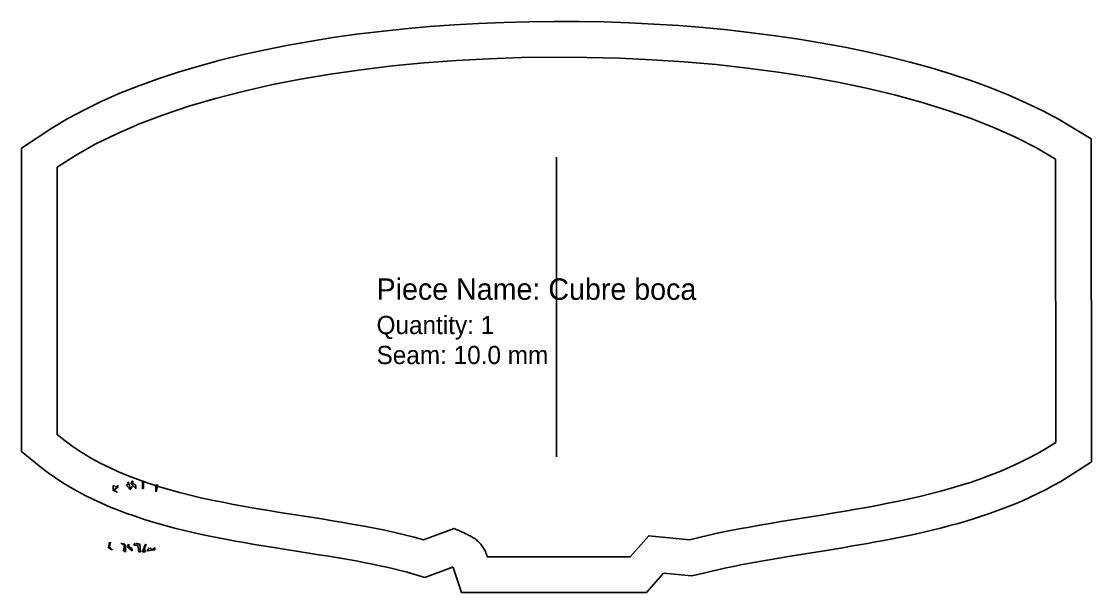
# Model space of a CAD drawing. Extents: x 0 to 829, y 0 to 1055.
# Drawn here: x 528.6 to 828.6, y 670 to 830 of the extents above; entities that cross this region are included whole.
import ezdxf

# ---------------------------------------------------------------- set-up
doc = ezdxf.new("R2010")
doc.units = 0
for name, color, linetype in [('1', 7, 'Continuous'), ('4', 1, 'Continuous'), ('7', 3, 'Continuous'), ('8', 5, 'Continuous')]:
    doc.layers.add(name, color=color, linetype=linetype)

# ---------------------------------------------------------------- blocks, each defined once
blk = doc.blocks.new('PIECE_9_CUBRE_BOCA')
at = {"layer": '1'}
blk.add_lwpolyline([(77.79, -0.1), (79.97, -0.47), (82.12, -0.85), (84.27, -1.24), (86.38, -1.64), (88.41, -2.04), (90.48, -2.47), (92.41, -2.9), (94.36, -3.36), (96.26, -3.83), (98.12, -4.32), (103.11, -5.73), (110.89, -2.85), (110.98, -2.9), (111.08, -2.95), (111.08, -2.96), (113.39, -10), (165.21, -10), (170, -4.54), (177.98, -5.34), (181.66, -4.42), (183.55, -3.97), (185.61, -3.51), (187.58, -3.08), (189.6, -2.67), (191.72, -2.24), (193.74, -1.86), (195.88, -1.46), (197.98, -1.09), (200.18, -0.71), (200.18, -0.71), (202.31, -0.34), (204.51, 0.02), (206.71, 0.38), (215.7, 1.83), (217.98, 2.2), (220.26, 2.58), (222.55, 2.96), (224.85, 3.36), (227.16, 3.76), (229.47, 4.18), (231.78, 4.61), (234.09, 5.05), (236.41, 5.52), (238.73, 6), (241.05, 6.5), (243.37, 7.03), (245.68, 7.58), (247.99, 8.15), (250.29, 8.75), (252.59, 9.39), (254.88, 10.05), (257.16, 10.75), (259.44, 11.48), (261.7, 12.25), (263.95, 13.05), (266.19, 13.9), (268.41, 14.79), (270.62, 15.73), (272.81, 16.71), (274.98, 17.75), (277.13, 18.83), (279.25, 19.97), (281.36, 21.16), (283.44, 22.4), (290.01, 26.59), (289.85, 117.15), (280.89, 122.5), (276.36, 124.94), (271.61, 127.24), (266.66, 129.43), (261.52, 131.49), (256.19, 133.43), (250.69, 135.26), (245.01, 136.98), (239.18, 138.59), (233.2, 140.09), (227.08, 141.48), (220.83, 142.77), (214.46, 143.95), (207.98, 145.02), (201.4, 145.99), (194.72, 146.85), (187.97, 147.62), (181.14, 148.27), (174.26, 148.82), (167.32, 149.26), (160.35, 149.61), (153.35, 149.84), (146.32, 149.97), (139.29, 150), (132.26, 149.92), (125.25, 149.74), (118.25, 149.45), (111.29, 149.05), (104.37, 148.55), (97.5, 147.94), (90.7, 147.22), (83.97, 146.39), (77.32, 145.46), (70.77, 144.41), (64.32, 143.25), (57.98, 141.99), (51.77, 140.61), (45.69, 139.11), (39.75, 137.5), (33.97, 135.78), (28.35, 133.93), (22.89, 131.96), (17.62, 129.87), (12.53, 127.64), (7.64, 125.28), (2.97, 122.79), (-1.5, 120.14), (-10, 114.53), (-10, 29.49), (-4.49, 25.03), (-2.5, 23.54), (-0.47, 22.12), (1.61, 20.77), (3.71, 19.5), (5.86, 18.29), (8.03, 17.14), (10.23, 16.06), (12.46, 15.03), (14.71, 14.06), (16.98, 13.15), (19.27, 12.28), (21.58, 11.46), (23.9, 10.69), (26.24, 9.96), (28.59, 9.27), (30.95, 8.61), (33.32, 7.99), (35.7, 7.4), (38.09, 6.84), (40.47, 6.31), (42.86, 5.81), (45.25, 5.33), (47.64, 4.87), (50.03, 4.43), (52.41, 4), (54.79, 3.59), (57.16, 3.2), (59.52, 2.81), (61.86, 2.44), (64.19, 2.07), (71.11, 0.98), (73.37, 0.62), (75.61, 0.26)], close=True, dxfattribs=at)
at = {"layer": '4'}
blk.add_lwpolyline([(0, 109.15), (0, 34.26), (2.22, 32.49), (4.53, 30.82), (6.92, 29.25), (9.39, 27.77), (11.92, 26.39), (14.53, 25.09), (17.2, 23.87), (19.93, 22.74), (22.71, 21.67), (25.54, 20.68), (28.42, 19.75), (31.34, 18.88), (34.3, 18.07), (37.29, 17.31), (40.31, 16.59), (43.35, 15.92), (46.42, 15.29), (49.5, 14.69), (52.59, 14.13), (55.69, 13.58), (58.79, 13.06), (61.89, 12.56), (64.98, 12.07), (68.06, 11.58), (71.13, 11.1), (74.18, 10.62), (77.21, 10.13), (80.21, 9.63), (83.18, 9.12), (86.11, 8.59), (89, 8.04), (91.84, 7.46), (94.64, 6.85), (97.38, 6.2), (100.07, 5.51), (102.69, 4.78), (111.32, 7.97), (111.71, 7.79), (112.09, 7.61), (112.47, 7.45), (112.83, 7.28), (113.19, 7.12), (113.54, 6.96), (113.88, 6.81), (114.22, 6.65), (114.55, 6.5), (114.87, 6.35), (115.18, 6.19), (115.48, 6.03), (115.78, 5.88), (116.07, 5.71), (116.35, 5.55), (116.63, 5.38), (116.9, 5.21), (117.16, 5.03), (117.41, 4.84), (117.66, 4.65), (117.9, 4.44), (118.13, 4.23), (118.35, 4.01), (118.57, 3.79), (118.78, 3.55), (118.98, 3.29), (119.18, 3.03), (119.37, 2.75), (119.55, 2.46), (119.73, 2.16), (119.9, 1.84), (120.06, 1.51), (120.22, 1.16), (120.36, 0.79), (120.51, 0.4), (120.64, 0), (160.68, 0), (165.88, 5.93), (177.25, 4.78), (179.96, 5.46), (182.72, 6.1), (185.52, 6.7), (188.34, 7.28), (191.2, 7.84), (194.09, 8.37), (197, 8.89), (199.94, 9.4), (202.89, 9.89), (205.86, 10.37), (208.85, 10.86), (211.85, 11.34), (214.85, 11.82), (217.87, 12.32), (220.88, 12.82), (223.9, 13.34), (226.91, 13.88), (229.92, 14.43), (232.92, 15.01), (235.91, 15.62), (238.88, 16.26), (241.84, 16.94), (244.78, 17.66), (247.7, 18.41), (250.6, 19.22), (253.46, 20.07), (256.3, 20.97), (259.1, 21.93), (261.87, 22.95), (264.6, 24.04), (267.28, 25.19), (269.93, 26.41), (272.52, 27.71), (275.07, 29.08), (277.56, 30.53), (280, 32.07), (279.86, 111.46), (274.59, 114.55), (268.89, 117.47), (262.78, 120.21), (256.28, 122.77), (249.42, 125.16), (242.23, 127.37), (234.73, 129.41), (226.95, 131.27), (218.91, 132.95), (210.64, 134.46), (202.17, 135.78), (193.52, 136.93), (184.72, 137.89), (175.79, 138.68), (166.76, 139.28), (157.66, 139.7), (148.5, 139.94), (139.33, 140), (130.16, 139.87), (121.02, 139.56), (111.93, 139.07), (102.93, 138.39), (94.04, 137.53), (85.27, 136.48), (76.67, 135.24), (68.25, 133.81), (60.05, 132.2), (52.08, 130.4), (44.37, 128.41), (36.96, 126.23), (29.86, 123.86), (23.1, 121.3), (16.71, 118.55), (10.71, 115.61), (5.13, 112.48)], close=True, dxfattribs=at)
for points in [[(19.71, 21.03), (19.98, 20.51), (19.45, 19.98), (20.51, 18.92), (21.03, 19.71), (20.51, 19.18), (19.98, 21.03)], [(21.03, 21.3), (20.77, 20.51), (22.09, 19.18), (22.09, 19.98), (21.03, 20.77), (21.3, 21.3)], [(23.94, 21.3), (23.94, 19.18), (24.21, 19.18), (24.21, 21.3)], [(15.74, 19.98), (15.74, 18.65), (16.8, 18.12), (16.01, 18.92), (17.07, 19.45), (17.07, 19.98), (16.54, 19.45), (16.01, 19.98)], [(27.91, 20.24), (27.65, 19.71), (27.65, 18.39), (27.91, 18.39), (28.18, 20.24)], [(14.68, 4.1), (14.42, 2.51), (15.48, 1.98), (14.68, 2.78), (14.95, 4.1)], [(17.86, 3.84), (18.92, 3.31), (18.65, 1.72), (19.18, 1.46), (19.18, 3.31), (18.65, 3.84)], [(19.98, 3.57), (19.71, 2.78), (21.03, 1.72), (21.03, 2.25), (19.98, 3.04), (20.24, 3.57)], [(21.83, 3.84), (21.56, 3.31), (22.62, 3.31), (22.89, 1.46), (23.42, 1.46), (23.15, 3.57), (22.09, 3.84)], [(24.74, 3.57), (23.94, 1.46), (24.74, 1.46), (24.47, 2.25), (25, 3.57)], [(25.8, 2.51), (25.27, 1.72), (27.38, 1.98), (27.38, 2.51), (26.59, 1.98), (26.06, 2.51)]]:
    blk.add_lwpolyline(points, dxfattribs=at)
at = {"layer": '7'}
blk.add_line((140, 28), (140, 112), dxfattribs=at)
at = {"layer": '8'}
for s, height, p in [('Piece Name: Cubre boca', 6, (89.56, 72.01)), ('Quantity: 1', 5.1, (89.56, 62.41)), ('Seam: 10.0 mm', 5.1, (89.56, 54.01))]:
    blk.add_text(s, height=height, dxfattribs=at).set_placement(p)

msp = doc.modelspace()

# ---------------------------------------------------------------- block references
at = {"layer": '1'}
msp.add_blockref('PIECE_9_CUBRE_BOCA', (538.59, 680), dxfattribs=at)

doc.saveas('drawing.dxf')
